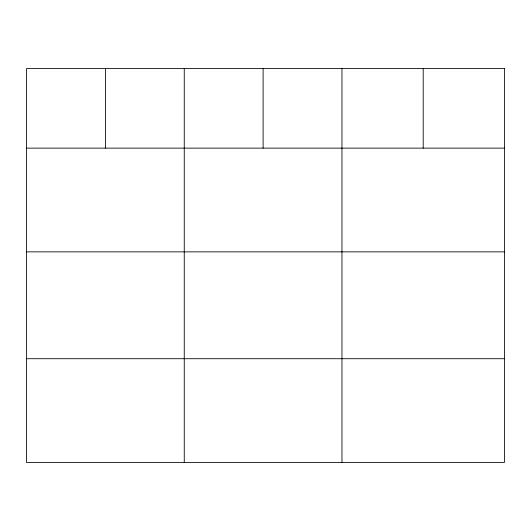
<?xml version="1.0" encoding="UTF-8"?>
<svg xmlns="http://www.w3.org/2000/svg" width="531" height="531" viewBox="0 0 531 531"><rect width="100%" height="100%" fill="white"/><g stroke="black" fill="none" stroke-linecap="round" stroke-linejoin="round"><path stroke-width="0.8" d="M26.55 148.136L504.45 148.136M26.55 251.86L504.45 251.86M26.55 358.717L504.45 358.717M423.207 68.559L423.207 148.136M341.964 68.559L341.964 462.441M263.11 68.559L263.11 148.136M184.257 68.559L184.257 462.441M105.403 68.559L105.403 148.136M504.45 68.559L26.55 68.559L26.55 462.441L504.45 462.441L504.45 68.559"/></g></svg>
